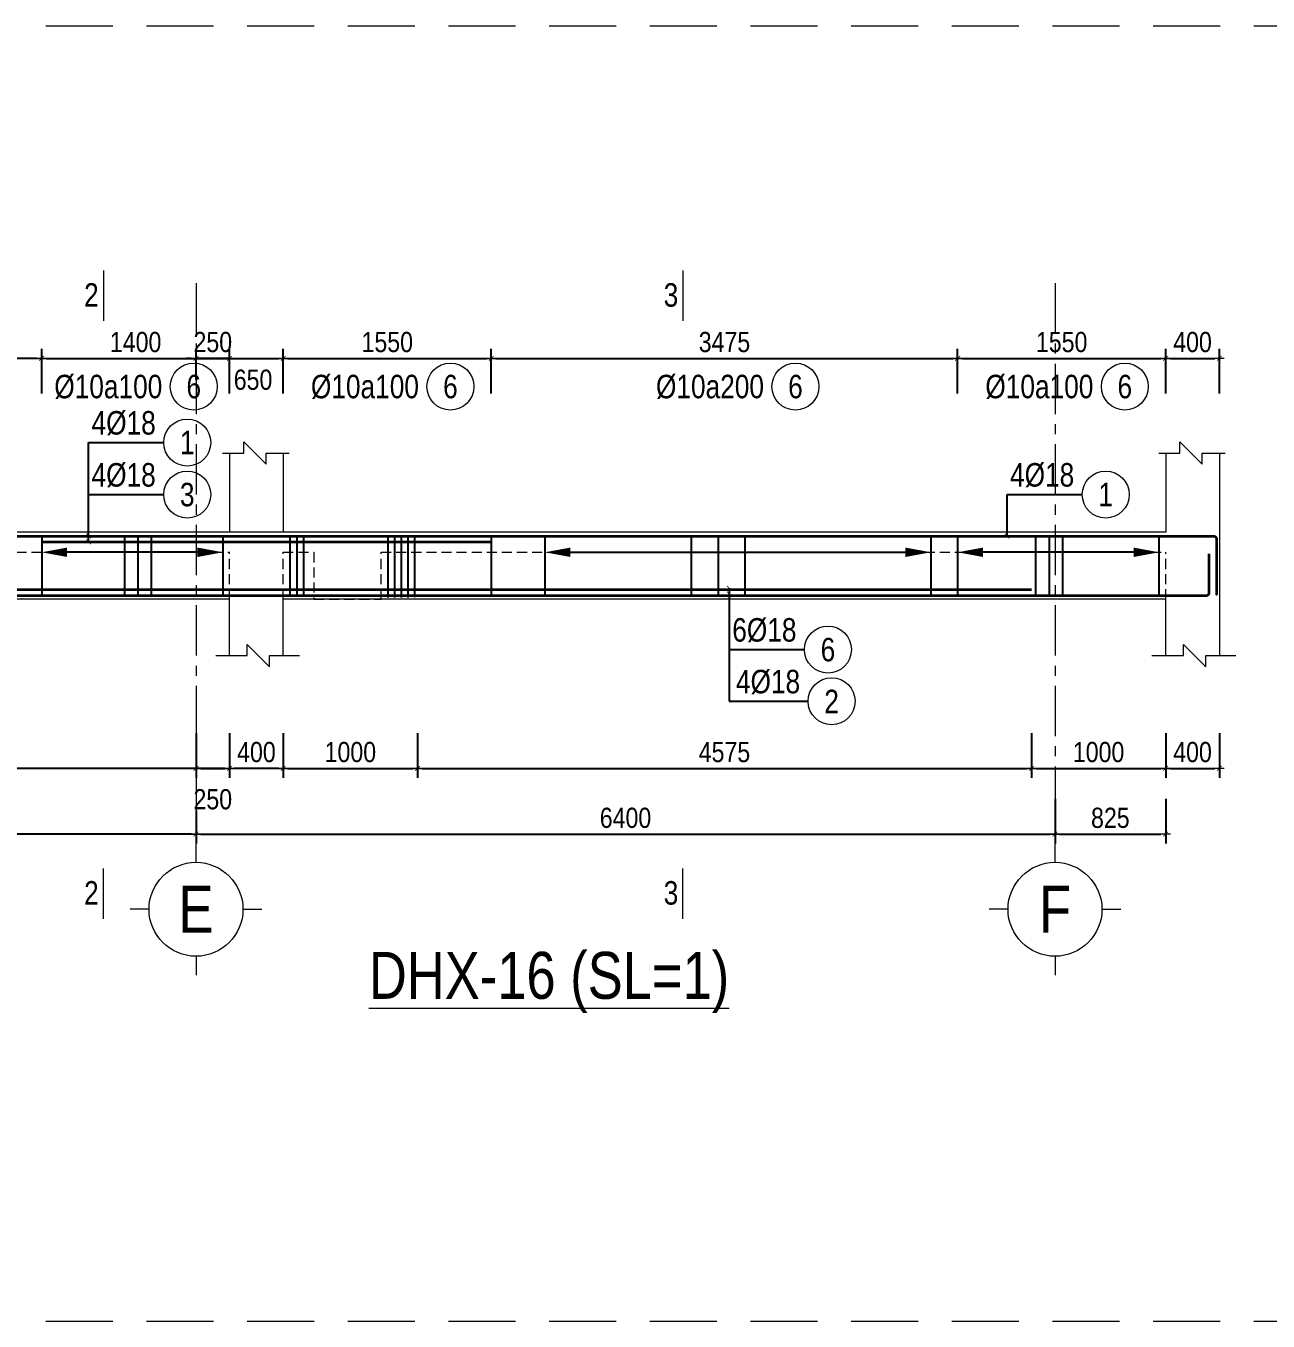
# Model space of a CAD drawing. Header units: millimetres. Extents: x 397144 to 10081729, y 99180 to 1327802.
# Drawn here: x 5036413 to 5045668, y 701888 to 711538 of the extents above; entities that cross this region are included whole.
import ezdxf
from ezdxf.enums import TextEntityAlignment as Align

# ---------------------------------------------------------------- set-up
doc = ezdxf.new("R2010")
doc.units = ezdxf.units.MM
doc.header["$PDSIZE"] = -10
doc.linetypes.add('CENTER', pattern=[2, 1.25, -0.25, 0.25, -0.25])
doc.linetypes.add('HIDDEN', pattern=[0.375, 0.25, -0.125])
doc.layers.get('0').update_dxf_attribs({"linetype": 'CONTINUOUS'})
doc.layers.get('Defpoints').update_dxf_attribs({"color": 12, "linetype": 'CONTINUOUS'})
for name, color, linetype, lineweight in [('kata_dim', 8, 'CONTINUOUS', 13), ('kata_grid', 8, 'CENTER', 13), ('kata_net khuat', 9, 'HIDDEN', 5), ('kata_net manh', 8, 'CONTINUOUS', 5), ('kata_net thay', 4, 'CONTINUOUS', 20), ('kata_text', 7, 'CONTINUOUS', 20), ('kata_thep chu', 1, 'CONTINUOUS', 35), ('kata_thep dai', 220, 'CONTINUOUS', 25)]:
    doc.layers.add(name, color=color, linetype=linetype, lineweight=lineweight)
doc.styles.add('kata_text', font='arial.ttf', dxfattribs={"width": 0.8})
doc.styles.add('Star-HelCon', font='VHELVCN_0.TTF')
doc.dimstyles.new('kata_dim_70', dxfattribs={"dimscale": 70, "dimtxt": 2.15, "dimasz": 0.5, "dimexe": 1, "dimexo": 2, "dimtad": 1, "dimdec": 0, "dimrnd": 5, "dimzin": 0, "dimdsep": 46, "dimtxsty": 'Star-HelCon', "dimblk": 'kata_block_ArchTick', "dimcen": 0.09, "dimdle": 1.2, "dimclrd": 8, "dimclre": 8, "dimclrt": 3, "dimadec": 0, "dimazin": 0, "dimtfac": 1, "dimtdec": 0, "dimtix": 1, "dimtmove": 2, "dimatfit": 3, "dimfxl": 3.75, "dimfxlon": 1, "dimtolj": 1, "dimtzin": 0, "dimarcsym": 0})
doc.dimstyles.new('kata_rai_thep', dxfattribs={"dimtxt": 2, "dimasz": 1, "dimexe": 0, "dimexo": 0, "dimtad": 1, "dimdec": 0, "dimzin": 12, "dimdsep": 46, "dimtxsty": 'kata_text', "dimblk": 'kata_block_RUNTIC', "dimcen": 0, "dimse1": 1, "dimse2": 1, "dimclrd": 6, "dimclre": 6, "dimclrt": 7, "dimadec": 0, "dimazin": 3, "dimtfac": 1, "dimtdec": 0, "dimtmove": 2, "dimatfit": 3, "dimldrblk": 'kata_block_LEADERTIC', "dimfxl": 1, "dimtolj": 1, "dimtzin": 0, "dimlwd": -1, "dimlwe": -1, "dimarcsym": 0})

# ---------------------------------------------------------------- blocks, each defined once
blk = doc.blocks.new('kata_block_TD')
at = {"color": 6, "linetype": 'ByBlock', "lineweight": -2, "style": 'kata_text', "width": 0.8}
blk.add_attdef('SECTDET2', text='', height=5, dxfattribs=at).set_placement((0, 7.97), align=Align.CENTER)
at = {"color": 0, "linetype": 'ByBlock', "lineweight": -2, "style": 'kata_text', "width": 0.8}
blk.add_attdef('SECTDET1', text='', height=5, dxfattribs=at).set_placement((0, 1.47), align=Align.CENTER)
at = {"color": 3, "lineweight": 25, "style": 'kata_text', "width": 0.8}
blk.add_attdef('SSCALE', text='', height=2.5, dxfattribs=at).set_placement((0, -4), align=Align.CENTER)
blk = doc.blocks.new('kata_block_GRID')
for p, q in [((0, 5), (0, 7)), ((-5, 0), (-7, 0)), ((5, 0), (7, 0)), ((0, -5), (0, -7))]:
    blk.add_line(p, q)
blk.add_circle((0, 0), 5)
at = {"color": 7, "style": 'kata_text', "width": 0.8}
blk.add_attdef('GRID', text='', height=5, dxfattribs=at).set_placement((0, 0), align=Align.MIDDLE)
blk = doc.blocks.new('kata_block_ArchTick')
at = {"color": 8}
blk.add_line((1, 0), (-1, 0), dxfattribs=at)
at = {"color": 8, "const_width": 0.15}
blk.add_lwpolyline([(-0.5, -0.5), (0.5, 0.5)], dxfattribs=at)
blk = doc.blocks.new('*D314')
at = {"layer": 'Defpoints', "color": 0, "transparency": 16777216}
for p in [(5044080.5, 707266.1), (5037680.2, 705832.3), (5044080.5, 705516.1)]:
    blk.add_point(p, dxfattribs=at)
at = {"layer": 'kata_dim', "color": 8, "lineweight": -2, "transparency": 16777216}
for p, q in [((5044080.5, 705778.6), (5044080.5, 705446.1)), ((5037680.2, 705692.3), (5037680.2, 705446.1)), ((5037715.2, 705516.1), (5044045.5, 705516.1))]:
    blk.add_line(p, q, dxfattribs=at)
at = {"layer": 'kata_dim', "color": 8, "lineweight": -2, "transparency": 16777216, "xscale": 35, "yscale": 35, "zscale": 35, "rotation": 180}
blk.add_blockref('kata_block_ArchTick', (5037680.2, 705516.1), dxfattribs=at)
at = {"layer": 'kata_dim', "color": 8, "lineweight": -2, "transparency": 16777216, "xscale": 35, "yscale": 35, "zscale": 35}
blk.add_blockref('kata_block_ArchTick', (5044080.5, 705516.1), dxfattribs=at)
at = {"layer": 'kata_dim', "color": 3, "transparency": 16777216, "insert": (5040880.3, 705636.7), "char_height": 150.5, "attachment_point": 5, "style": 'Star-HelCon'}
blk.add_mtext('\\A1;6400', dxfattribs=at)
blk = doc.blocks.new('*D325')
at = {"layer": 'Defpoints', "color": 0, "ltscale": 0.8, "transparency": 16777216}
for p in [(5031875.5, 706846.1), (5037680.2, 705832.3), (5031875.5, 705516.1)]:
    blk.add_point(p, dxfattribs=at)
at = {"layer": 'kata_dim', "color": 8, "lineweight": -2, "ltscale": 0.8, "transparency": 16777216}
for p, q in [((5031875.5, 705778.6), (5031875.5, 705446.1)), ((5037680.2, 705692.3), (5037680.2, 705446.1)), ((5037645.2, 705516.1), (5031910.5, 705516.1))]:
    blk.add_line(p, q, dxfattribs=at)
at = {"layer": 'kata_dim', "color": 8, "lineweight": -2, "ltscale": 0.8, "transparency": 16777216, "xscale": 35, "yscale": 35, "zscale": 35, "rotation": 180}
blk.add_blockref('kata_block_ArchTick', (5031875.5, 705516.1), dxfattribs=at)
at = {"layer": 'kata_dim', "color": 8, "lineweight": -2, "ltscale": 0.8, "transparency": 16777216, "xscale": 35, "yscale": 35, "zscale": 35}
blk.add_blockref('kata_block_ArchTick', (5037680.2, 705516.1), dxfattribs=at)
at = {"layer": 'kata_dim', "color": 3, "ltscale": 0.8, "transparency": 16777216, "insert": (5034777.9, 705636.7), "char_height": 150.5, "attachment_point": 5, "style": 'Star-HelCon'}
blk.add_mtext('\\A1;5805', dxfattribs=at)
blk = doc.blocks.new('*D315')
at = {"layer": 'Defpoints', "color": 0, "transparency": 16777216}
for p in [(5044905.2, 706846.1), (5043905.2, 706584), (5044905.2, 706006.1)]:
    blk.add_point(p, dxfattribs=at)
at = {"layer": 'kata_dim', "color": 8, "lineweight": -2, "transparency": 16777216}
for p, q in [((5043905.2, 706268.6), (5043905.2, 705936.1)), ((5044905.2, 706268.6), (5044905.2, 705936.1)), ((5043940.2, 706006.1), (5044870.2, 706006.1))]:
    blk.add_line(p, q, dxfattribs=at)
at = {"layer": 'kata_dim', "color": 8, "lineweight": -2, "transparency": 16777216, "xscale": 35, "yscale": 35, "zscale": 35, "rotation": 180}
blk.add_blockref('kata_block_ArchTick', (5043905.2, 706006.1), dxfattribs=at)
at = {"layer": 'kata_dim', "color": 8, "lineweight": -2, "transparency": 16777216, "xscale": 35, "yscale": 35, "zscale": 35}
blk.add_blockref('kata_block_ArchTick', (5044905.2, 706006.1), dxfattribs=at)
at = {"layer": 'kata_dim', "color": 3, "transparency": 16777216, "insert": (5044405.2, 706126.7), "char_height": 150.5, "attachment_point": 5, "style": 'Star-HelCon'}
blk.add_mtext('\\A1;1000', dxfattribs=at)
blk = doc.blocks.new('*D312')
at = {"layer": 'Defpoints', "color": 0, "transparency": 16777216}
for p in [(5037930.2, 709061.1), (5037930.2, 707766.1), (5036530.2, 707266.1)]:
    blk.add_point(p, dxfattribs=at)
at = {"layer": 'kata_dim', "color": 8, "lineweight": -2, "transparency": 16777216}
for p, q in [((5036530.2, 708798.6), (5036530.2, 709131.1)), ((5037930.2, 708798.6), (5037930.2, 709131.1)), ((5036565.2, 709061.1), (5037895.2, 709061.1))]:
    blk.add_line(p, q, dxfattribs=at)
at = {"layer": 'kata_dim', "color": 8, "lineweight": -2, "transparency": 16777216, "xscale": 35, "yscale": 35, "zscale": 35, "rotation": 180}
blk.add_blockref('kata_block_ArchTick', (5036530.2, 709061.1), dxfattribs=at)
at = {"layer": 'kata_dim', "color": 8, "lineweight": -2, "transparency": 16777216, "xscale": 35, "yscale": 35, "zscale": 35}
blk.add_blockref('kata_block_ArchTick', (5037930.2, 709061.1), dxfattribs=at)
at = {"layer": 'kata_dim', "color": 3, "transparency": 16777216, "insert": (5037230.2, 709181.7), "char_height": 150.5, "attachment_point": 5, "style": 'Star-HelCon'}
blk.add_mtext('\\A1;1400', dxfattribs=at)
blk = doc.blocks.new('*U14')
blk.add_circle((2.5, 0), 2.5)
at = {"layer": 'kata_text', "color": 3, "style": 'kata_text', "width": 0.8}
blk.add_attdef('DKKC2', text='', height=2.5, dxfattribs=at).set_placement((-0.85, -1.25), align=Align.RIGHT)
at = {"layer": 'kata_text', "color": 7, "style": 'kata_text', "width": 0.8}
blk.add_attdef('SH3', text='', height=2.5, dxfattribs=at).set_placement((2.5, 0), align=Align.MIDDLE)
blk = doc.blocks.new('*D323')
at = {"layer": 'Defpoints', "color": 0, "ltscale": 0.8, "transparency": 16777216}
for p in [(5037680.2, 709061.1), (5037680.2, 708757.3), (5037930.2, 707766.1)]:
    blk.add_point(p, dxfattribs=at)
at = {"layer": 'kata_dim', "color": 8, "lineweight": -2, "ltscale": 0.8, "transparency": 16777216}
for p, q in [((5037680.2, 708897.3), (5037680.2, 709131.1)), ((5037930.2, 708798.6), (5037930.2, 709131.1)), ((5037645.2, 709061.1), (5037610.2, 709061.1)), ((5037930.2, 709061.1), (5037680.2, 709061.1)), ((5037965.2, 709061.1), (5038000.2, 709061.1))]:
    blk.add_line(p, q, dxfattribs=at)
at = {"layer": 'kata_dim', "color": 8, "lineweight": -2, "ltscale": 0.8, "transparency": 16777216, "xscale": 35, "yscale": 35, "zscale": 35}
blk.add_blockref('kata_block_ArchTick', (5037680.2, 709061.1), dxfattribs=at)
at = {"layer": 'kata_dim', "color": 8, "lineweight": -2, "ltscale": 0.8, "transparency": 16777216, "xscale": 35, "yscale": 35, "zscale": 35, "rotation": 180}
blk.add_blockref('kata_block_ArchTick', (5037930.2, 709061.1), dxfattribs=at)
at = {"layer": 'kata_dim', "color": 3, "ltscale": 0.8, "transparency": 16777216, "insert": (5037805.2, 709181.7), "char_height": 150.5, "attachment_point": 5, "style": 'Star-HelCon'}
blk.add_mtext('\\A1;250', dxfattribs=at)
blk = doc.blocks.new('*D324')
at = {"layer": 'Defpoints', "color": 0, "ltscale": 0.8, "transparency": 16777216}
for p in [(5038330.2, 709061.1), (5037680.2, 708757.3), (5038330.2, 707266.1)]:
    blk.add_point(p, dxfattribs=at)
at = {"layer": 'kata_dim', "color": 8, "lineweight": -2, "ltscale": 0.8, "transparency": 16777216}
for p, q in [((5037680.2, 708897.3), (5037680.2, 709131.1)), ((5038330.2, 708798.6), (5038330.2, 709131.1)), ((5037715.2, 709061.1), (5038295.2, 709061.1))]:
    blk.add_line(p, q, dxfattribs=at)
at = {"layer": 'kata_dim', "color": 8, "lineweight": -2, "ltscale": 0.8, "transparency": 16777216, "xscale": 35, "yscale": 35, "zscale": 35, "rotation": 180}
blk.add_blockref('kata_block_ArchTick', (5037680.2, 709061.1), dxfattribs=at)
at = {"layer": 'kata_dim', "color": 8, "lineweight": -2, "ltscale": 0.8, "transparency": 16777216, "xscale": 35, "yscale": 35, "zscale": 35}
blk.add_blockref('kata_block_ArchTick', (5038330.2, 709061.1), dxfattribs=at)
at = {"layer": 'kata_dim', "color": 3, "ltscale": 0.8, "transparency": 16777216, "insert": (5038105.2, 708900.8), "char_height": 150.5, "attachment_point": 5, "style": 'Star-HelCon'}
blk.add_mtext('\\A1;650', dxfattribs=at)
blk = doc.blocks.new('*D313')
at = {"layer": 'Defpoints', "color": 0, "transparency": 16777216}
for p in [(5039880.2, 709061.1), (5039880.2, 707766.1), (5038330.2, 707266.1)]:
    blk.add_point(p, dxfattribs=at)
at = {"layer": 'kata_dim', "color": 8, "lineweight": -2, "transparency": 16777216}
for p, q in [((5038330.2, 708798.6), (5038330.2, 709131.1)), ((5039880.2, 708798.6), (5039880.2, 709131.1)), ((5038365.2, 709061.1), (5039845.2, 709061.1))]:
    blk.add_line(p, q, dxfattribs=at)
at = {"layer": 'kata_dim', "color": 8, "lineweight": -2, "transparency": 16777216, "xscale": 35, "yscale": 35, "zscale": 35, "rotation": 180}
blk.add_blockref('kata_block_ArchTick', (5038330.2, 709061.1), dxfattribs=at)
at = {"layer": 'kata_dim', "color": 8, "lineweight": -2, "transparency": 16777216, "xscale": 35, "yscale": 35, "zscale": 35}
blk.add_blockref('kata_block_ArchTick', (5039880.2, 709061.1), dxfattribs=at)
at = {"layer": 'kata_dim', "color": 3, "transparency": 16777216, "insert": (5039105.2, 709181.7), "char_height": 150.5, "attachment_point": 5, "style": 'Star-HelCon'}
blk.add_mtext('\\A1;1550', dxfattribs=at)
blk = doc.blocks.new('*D305')
at = {"layer": 'Defpoints', "color": 0, "ltscale": 0.8, "transparency": 16777216}
for p in [(5043355.2, 709061.1), (5043355.2, 708798.6), (5039880.2, 707766.1)]:
    blk.add_point(p, dxfattribs=at)
at = {"layer": 'kata_dim', "color": 8, "lineweight": -2, "ltscale": 0.8, "transparency": 16777216}
for p, q in [((5039880.2, 708798.6), (5039880.2, 709131.1)), ((5043355.2, 708938.6), (5043355.2, 709131.1)), ((5039915.2, 709061.1), (5043320.2, 709061.1))]:
    blk.add_line(p, q, dxfattribs=at)
at = {"layer": 'kata_dim', "color": 8, "lineweight": -2, "ltscale": 0.8, "transparency": 16777216, "xscale": 35, "yscale": 35, "zscale": 35, "rotation": 180}
blk.add_blockref('kata_block_ArchTick', (5039880.2, 709061.1), dxfattribs=at)
at = {"layer": 'kata_dim', "color": 8, "lineweight": -2, "ltscale": 0.8, "transparency": 16777216, "xscale": 35, "yscale": 35, "zscale": 35}
blk.add_blockref('kata_block_ArchTick', (5043355.2, 709061.1), dxfattribs=at)
at = {"layer": 'kata_dim', "color": 3, "ltscale": 0.8, "transparency": 16777216, "insert": (5041617.7, 709181.7), "char_height": 150.5, "attachment_point": 5, "style": 'Star-HelCon'}
blk.add_mtext('\\A1;3475', dxfattribs=at)
blk = doc.blocks.new('*D301')
at = {"layer": 'Defpoints', "color": 0, "transparency": 16777216}
for p in [(5044905.2, 709061.1), (5044905.2, 707766.1), (5043355.2, 707266.1)]:
    blk.add_point(p, dxfattribs=at)
at = {"layer": 'kata_dim', "color": 8, "lineweight": -2, "transparency": 16777216}
for p, q in [((5043355.2, 708798.6), (5043355.2, 709131.1)), ((5044905.2, 708798.6), (5044905.2, 709131.1)), ((5043390.2, 709061.1), (5044870.2, 709061.1))]:
    blk.add_line(p, q, dxfattribs=at)
at = {"layer": 'kata_dim', "color": 8, "lineweight": -2, "transparency": 16777216, "xscale": 35, "yscale": 35, "zscale": 35, "rotation": 180}
blk.add_blockref('kata_block_ArchTick', (5043355.2, 709061.1), dxfattribs=at)
at = {"layer": 'kata_dim', "color": 8, "lineweight": -2, "transparency": 16777216, "xscale": 35, "yscale": 35, "zscale": 35}
blk.add_blockref('kata_block_ArchTick', (5044905.2, 709061.1), dxfattribs=at)
at = {"layer": 'kata_dim', "color": 3, "transparency": 16777216, "insert": (5044130.2, 709181.7), "char_height": 150.5, "attachment_point": 5, "style": 'Star-HelCon'}
blk.add_mtext('\\A1;1550', dxfattribs=at)
blk = doc.blocks.new('kata_block_RUNTIC')
at = {"layer": 'kata_dim', "color": 6}
blk.add_line((0, 0.75), (0, -0.75), dxfattribs=at)
blk.add_lwpolyline([(0, 0, 0, 1, 0), (-2.7, 0, 1, 1, 0)], format="xyseb", dxfattribs=at)
blk = doc.blocks.new('*D304')
at = {"layer": 'Defpoints', "color": 6, "transparency": 16777216}
blk.add_line((5037810.2, 707616.1), (5036600.2, 707616.1), dxfattribs=at)
at = {"layer": 'Defpoints', "color": 0, "transparency": 16777216}
for p in [(5036530.2, 707616.1), (5036530.2, 707616.1), (5037880.2, 707616.1)]:
    blk.add_point(p, dxfattribs=at)
at = {"layer": 'Defpoints', "color": 6, "transparency": 16777216, "xscale": 70, "yscale": 70, "zscale": 70, "rotation": 180}
blk.add_blockref('kata_block_RUNTIC', (5036530.2, 707616.1), dxfattribs=at)
at = {"layer": 'Defpoints', "color": 6, "transparency": 16777216, "xscale": 70, "yscale": 70, "zscale": 70}
blk.add_blockref('kata_block_RUNTIC', (5037880.2, 707616.1), dxfattribs=at)
blk = doc.blocks.new('kata_block_LEADERTIC')
at = {"layer": 'kata_dim', "color": 6}
blk.add_lwpolyline([(0, 0, 0, 1, 0), (-2.7, 0, 1, 1, 0)], format="xyseb", dxfattribs=at)
blk = doc.blocks.new('*D306')
at = {"layer": 'Defpoints', "color": 6, "transparency": 16777216}
blk.add_line((5040350.2, 707616.1), (5043085.2, 707616.1), dxfattribs=at)
at = {"layer": 'Defpoints', "color": 0, "transparency": 16777216}
for p in [(5040280.2, 707616.1), (5043155.2, 707616.1), (5043155.2, 707616.1)]:
    blk.add_point(p, dxfattribs=at)
at = {"layer": 'Defpoints', "color": 6, "transparency": 16777216, "xscale": 70, "yscale": 70, "zscale": 70, "rotation": 180}
blk.add_blockref('kata_block_RUNTIC', (5040280.2, 707616.1), dxfattribs=at)
at = {"layer": 'Defpoints', "color": 6, "transparency": 16777216, "xscale": 70, "yscale": 70, "zscale": 70}
blk.add_blockref('kata_block_RUNTIC', (5043155.2, 707616.1), dxfattribs=at)
blk = doc.blocks.new('*D307')
at = {"layer": 'Defpoints', "color": 6, "transparency": 16777216}
blk.add_line((5044785.2, 707616.1), (5043425.2, 707616.1), dxfattribs=at)
at = {"layer": 'Defpoints', "color": 0, "transparency": 16777216}
for p in [(5043355.2, 707616.1), (5043355.2, 707616.1), (5044855.2, 707616.1)]:
    blk.add_point(p, dxfattribs=at)
at = {"layer": 'Defpoints', "color": 6, "transparency": 16777216, "xscale": 70, "yscale": 70, "zscale": 70, "rotation": 180}
blk.add_blockref('kata_block_RUNTIC', (5043355.2, 707616.1), dxfattribs=at)
at = {"layer": 'Defpoints', "color": 6, "transparency": 16777216, "xscale": 70, "yscale": 70, "zscale": 70}
blk.add_blockref('kata_block_RUNTIC', (5044855.2, 707616.1), dxfattribs=at)
blk = doc.blocks.new('*U11')
blk.add_circle((2.5, 0), 2.5)
at = {"layer": 'kata_text', "color": 3, "style": 'kata_text', "width": 0.8}
blk.add_attdef('DK2', text='', height=2.5, dxfattribs=at).set_placement((-0.85, 0.85), align=Align.RIGHT)
at = {"layer": 'kata_text', "color": 7, "style": 'kata_text', "width": 0.8}
blk.add_attdef('SH3', text='', height=2.5, dxfattribs=at).set_placement((2.5, 0), align=Align.MIDDLE)
blk = doc.blocks.new('*U20')
blk.add_circle((2.5, 0), 2.5)
at = {"layer": 'kata_text', "color": 3, "style": 'kata_text', "width": 0.8}
for tag, p in [('DK2', (-0.85, 0.85)), ('KC2', (-0.85, -2.97))]:
    blk.add_attdef(tag, text='', height=2.5, dxfattribs=at).set_placement(p, align=Align.RIGHT)
at = {"layer": 'kata_text', "color": 7, "style": 'kata_text', "width": 0.8}
blk.add_attdef('SH3', text='', height=2.5, dxfattribs=at).set_placement((2.5, 0), align=Align.MIDDLE)
blk = doc.blocks.new('*D308')
at = {"layer": 'Defpoints', "color": 0, "ltscale": 0.8, "transparency": 16777216}
for p in [(5044080.5, 707266.1), (5044905.2, 706846.1), (5044905.2, 705516.1)]:
    blk.add_point(p, dxfattribs=at)
at = {"layer": 'kata_dim', "color": 8, "lineweight": -2, "ltscale": 0.8, "transparency": 16777216}
for p, q in [((5044080.5, 705778.6), (5044080.5, 705446.1)), ((5044905.2, 705778.6), (5044905.2, 705446.1)), ((5044115.5, 705516.1), (5044870.2, 705516.1))]:
    blk.add_line(p, q, dxfattribs=at)
at = {"layer": 'kata_dim', "color": 8, "lineweight": -2, "ltscale": 0.8, "transparency": 16777216, "xscale": 35, "yscale": 35, "zscale": 35, "rotation": 180}
blk.add_blockref('kata_block_ArchTick', (5044080.5, 705516.1), dxfattribs=at)
at = {"layer": 'kata_dim', "color": 8, "lineweight": -2, "ltscale": 0.8, "transparency": 16777216, "xscale": 35, "yscale": 35, "zscale": 35}
blk.add_blockref('kata_block_ArchTick', (5044905.2, 705516.1), dxfattribs=at)
at = {"layer": 'kata_dim', "color": 3, "ltscale": 0.8, "transparency": 16777216, "insert": (5044492.8, 705636.7), "char_height": 150.5, "attachment_point": 5, "style": 'Star-HelCon'}
blk.add_mtext('\\A1;825', dxfattribs=at)
blk = doc.blocks.new('*D309')
at = {"layer": 'Defpoints', "color": 0, "transparency": 16777216}
for p in [(5039330.2, 706846.1), (5038330.2, 706584), (5039330.2, 706006.1)]:
    blk.add_point(p, dxfattribs=at)
at = {"layer": 'kata_dim', "color": 8, "lineweight": -2, "transparency": 16777216}
for p, q in [((5038330.2, 706268.6), (5038330.2, 705936.1)), ((5039330.2, 706268.6), (5039330.2, 705936.1)), ((5038365.2, 706006.1), (5039295.2, 706006.1))]:
    blk.add_line(p, q, dxfattribs=at)
at = {"layer": 'kata_dim', "color": 8, "lineweight": -2, "transparency": 16777216, "xscale": 35, "yscale": 35, "zscale": 35, "rotation": 180}
blk.add_blockref('kata_block_ArchTick', (5038330.2, 706006.1), dxfattribs=at)
at = {"layer": 'kata_dim', "color": 8, "lineweight": -2, "transparency": 16777216, "xscale": 35, "yscale": 35, "zscale": 35}
blk.add_blockref('kata_block_ArchTick', (5039330.2, 706006.1), dxfattribs=at)
at = {"layer": 'kata_dim', "color": 3, "transparency": 16777216, "insert": (5038830.2, 706126.7), "char_height": 150.5, "attachment_point": 5, "style": 'Star-HelCon'}
blk.add_mtext('\\A1;1000', dxfattribs=at)
blk = doc.blocks.new('*D310')
at = {"layer": 'Defpoints', "color": 0, "ltscale": 0.8, "transparency": 16777216}
for p in [(5039330.2, 706846.1), (5043905.2, 706268.6), (5043905.2, 706006.1)]:
    blk.add_point(p, dxfattribs=at)
at = {"layer": 'kata_dim', "color": 8, "lineweight": -2, "ltscale": 0.8, "transparency": 16777216}
for p, q in [((5039330.2, 706268.6), (5039330.2, 705936.1)), ((5043905.2, 706128.6), (5043905.2, 705936.1)), ((5039365.2, 706006.1), (5043870.2, 706006.1))]:
    blk.add_line(p, q, dxfattribs=at)
at = {"layer": 'kata_dim', "color": 8, "lineweight": -2, "ltscale": 0.8, "transparency": 16777216, "xscale": 35, "yscale": 35, "zscale": 35, "rotation": 180}
blk.add_blockref('kata_block_ArchTick', (5039330.2, 706006.1), dxfattribs=at)
at = {"layer": 'kata_dim', "color": 8, "lineweight": -2, "ltscale": 0.8, "transparency": 16777216, "xscale": 35, "yscale": 35, "zscale": 35}
blk.add_blockref('kata_block_ArchTick', (5043905.2, 706006.1), dxfattribs=at)
at = {"layer": 'kata_dim', "color": 3, "ltscale": 0.8, "transparency": 16777216, "insert": (5041617.7, 706126.7), "char_height": 150.5, "attachment_point": 5, "style": 'Star-HelCon'}
blk.add_mtext('\\A1;4575', dxfattribs=at)
blk = doc.blocks.new('*D317')
at = {"layer": 'Defpoints', "color": 0, "ltscale": 0.8, "transparency": 16777216}
for p in [(5038330.2, 706584), (5037930.2, 706268.6), (5037930.2, 706006.1)]:
    blk.add_point(p, dxfattribs=at)
at = {"layer": 'kata_dim', "color": 8, "lineweight": -2, "ltscale": 0.8, "transparency": 16777216}
for p, q in [((5038330.2, 706268.6), (5038330.2, 705936.1)), ((5037930.2, 706128.6), (5037930.2, 705936.1)), ((5038295.2, 706006.1), (5037965.2, 706006.1))]:
    blk.add_line(p, q, dxfattribs=at)
at = {"layer": 'kata_dim', "color": 8, "lineweight": -2, "ltscale": 0.8, "transparency": 16777216, "xscale": 35, "yscale": 35, "zscale": 35, "rotation": 180}
blk.add_blockref('kata_block_ArchTick', (5037930.2, 706006.1), dxfattribs=at)
at = {"layer": 'kata_dim', "color": 8, "lineweight": -2, "ltscale": 0.8, "transparency": 16777216, "xscale": 35, "yscale": 35, "zscale": 35}
blk.add_blockref('kata_block_ArchTick', (5038330.2, 706006.1), dxfattribs=at)
at = {"layer": 'kata_dim', "color": 3, "ltscale": 0.8, "transparency": 16777216, "insert": (5038130.2, 706126.7), "char_height": 150.5, "attachment_point": 5, "style": 'Star-HelCon'}
blk.add_mtext('\\A1;400', dxfattribs=at)
blk = doc.blocks.new('*D318')
at = {"layer": 'Defpoints', "color": 0, "ltscale": 0.8, "transparency": 16777216}
for p in [(5037930.2, 706846.1), (5037680.2, 706725), (5037930.2, 706006.1)]:
    blk.add_point(p, dxfattribs=at)
at = {"layer": 'kata_dim', "color": 8, "lineweight": -2, "ltscale": 0.8, "transparency": 16777216}
for p, q in [((5037680.2, 706268.6), (5037680.2, 705936.1)), ((5037930.2, 706268.6), (5037930.2, 705936.1)), ((5037715.2, 706006.1), (5037895.2, 706006.1))]:
    blk.add_line(p, q, dxfattribs=at)
at = {"layer": 'kata_dim', "color": 8, "lineweight": -2, "ltscale": 0.8, "transparency": 16777216, "xscale": 35, "yscale": 35, "zscale": 35, "rotation": 180}
blk.add_blockref('kata_block_ArchTick', (5037680.2, 706006.1), dxfattribs=at)
at = {"layer": 'kata_dim', "color": 8, "lineweight": -2, "ltscale": 0.8, "transparency": 16777216, "xscale": 35, "yscale": 35, "zscale": 35}
blk.add_blockref('kata_block_ArchTick', (5037930.2, 706006.1), dxfattribs=at)
at = {"layer": 'kata_dim', "color": 3, "ltscale": 0.8, "transparency": 16777216, "insert": (5037805.2, 705775.2), "char_height": 150.5, "attachment_point": 5, "style": 'Star-HelCon'}
blk.add_mtext('\\A1;250', dxfattribs=at)
blk = doc.blocks.new('*D319')
at = {"layer": 'Defpoints', "color": 0, "ltscale": 0.8, "transparency": 16777216}
for p in [(5032180.2, 706846.1), (5037930.2, 706846.1), (5032180.2, 706006.1)]:
    blk.add_point(p, dxfattribs=at)
at = {"layer": 'kata_dim', "color": 8, "lineweight": -2, "ltscale": 0.8, "transparency": 16777216}
for p, q in [((5032180.2, 706268.6), (5032180.2, 705936.1)), ((5037930.2, 706268.6), (5037930.2, 705936.1)), ((5037895.2, 706006.1), (5032215.2, 706006.1))]:
    blk.add_line(p, q, dxfattribs=at)
at = {"layer": 'kata_dim', "color": 8, "lineweight": -2, "ltscale": 0.8, "transparency": 16777216, "xscale": 35, "yscale": 35, "zscale": 35, "rotation": 180}
blk.add_blockref('kata_block_ArchTick', (5032180.2, 706006.1), dxfattribs=at)
at = {"layer": 'kata_dim', "color": 8, "lineweight": -2, "ltscale": 0.8, "transparency": 16777216, "xscale": 35, "yscale": 35, "zscale": 35}
blk.add_blockref('kata_block_ArchTick', (5037930.2, 706006.1), dxfattribs=at)
at = {"layer": 'kata_dim', "color": 3, "ltscale": 0.8, "transparency": 16777216, "insert": (5035055.2, 706126.7), "char_height": 150.5, "attachment_point": 5, "style": 'Star-HelCon'}
blk.add_mtext('\\A1;5750', dxfattribs=at)
blk = doc.blocks.new('*D321')
at = {"layer": 'Defpoints', "color": 0, "ltscale": 0.8, "transparency": 16777216}
for p in [(5033580.2, 709061.1), (5033580.2, 707719.5), (5036530.2, 707266.1)]:
    blk.add_point(p, dxfattribs=at)
at = {"layer": 'kata_dim', "color": 8, "lineweight": -2, "ltscale": 0.8, "transparency": 16777216}
for p, q in [((5033580.2, 708798.6), (5033580.2, 709131.1)), ((5036530.2, 708798.6), (5036530.2, 709131.1)), ((5036495.2, 709061.1), (5033615.2, 709061.1))]:
    blk.add_line(p, q, dxfattribs=at)
at = {"layer": 'kata_dim', "color": 8, "lineweight": -2, "ltscale": 0.8, "transparency": 16777216, "xscale": 35, "yscale": 35, "zscale": 35, "rotation": 180}
blk.add_blockref('kata_block_ArchTick', (5033580.2, 709061.1), dxfattribs=at)
at = {"layer": 'kata_dim', "color": 8, "lineweight": -2, "ltscale": 0.8, "transparency": 16777216, "xscale": 35, "yscale": 35, "zscale": 35}
blk.add_blockref('kata_block_ArchTick', (5036530.2, 709061.1), dxfattribs=at)
at = {"layer": 'kata_dim', "color": 3, "ltscale": 0.8, "transparency": 16777216, "insert": (5035055.2, 709181.7), "char_height": 150.5, "attachment_point": 5, "style": 'Star-HelCon'}
blk.add_mtext('\\A1;2950', dxfattribs=at)
blk = doc.blocks.new('kata_block_SECBAL')
at = {"color": 0, "linetype": 'ByBlock', "lineweight": -2}
blk.add_line((0, 4.36), (0, -1), dxfattribs=at)
at = {"color": 0, "linetype": 'ByBlock', "lineweight": -2, "style": 'kata_text', "width": 0.8}
blk.add_attdef('DETAIL', text='', height=2.5, dxfattribs=at).set_placement((-0.5, 1.75), align=Align.MIDDLE_RIGHT)
blk = doc.blocks.new('*U15')
at = {"color": 0, "linetype": 'ByBlock', "lineweight": -2}
blk.add_line((0, -1), (0, 4.36), dxfattribs=at)
at = {"color": 0, "linetype": 'ByBlock', "lineweight": -2, "style": 'kata_text', "width": 0.8}
blk.add_attdef('DETAIL', text='', height=2.5, dxfattribs=at).set_placement((-0.5, 1.75), align=Align.MIDDLE_RIGHT)
blk = doc.blocks.new('*D326')
at = {"layer": 'Defpoints', "color": 0, "ltscale": 0.8, "transparency": 16777216}
for p in [(5045305.2, 709061.1), (5045305.2, 708355.3), (5044905.2, 707766.1)]:
    blk.add_point(p, dxfattribs=at)
at = {"layer": 'kata_dim', "color": 8, "lineweight": -2, "ltscale": 0.8, "transparency": 16777216}
for p, q in [((5044905.2, 708798.6), (5044905.2, 709131.1)), ((5045305.2, 708798.6), (5045305.2, 709131.1)), ((5044940.2, 709061.1), (5045270.2, 709061.1))]:
    blk.add_line(p, q, dxfattribs=at)
at = {"layer": 'kata_dim', "color": 8, "lineweight": -2, "ltscale": 0.8, "transparency": 16777216, "xscale": 35, "yscale": 35, "zscale": 35, "rotation": 180}
blk.add_blockref('kata_block_ArchTick', (5044905.2, 709061.1), dxfattribs=at)
at = {"layer": 'kata_dim', "color": 8, "lineweight": -2, "ltscale": 0.8, "transparency": 16777216, "xscale": 35, "yscale": 35, "zscale": 35}
blk.add_blockref('kata_block_ArchTick', (5045305.2, 709061.1), dxfattribs=at)
at = {"layer": 'kata_dim', "color": 3, "ltscale": 0.8, "transparency": 16777216, "insert": (5045105.2, 709181.7), "char_height": 150.5, "attachment_point": 5, "style": 'Star-HelCon'}
blk.add_mtext('\\A1;400', dxfattribs=at)
blk = doc.blocks.new('*D327')
at = {"layer": 'Defpoints', "color": 0, "ltscale": 0.8, "transparency": 16777216}
for p in [(5044905.2, 706846.1), (5045305.2, 706846.1), (5045305.2, 706006.1)]:
    blk.add_point(p, dxfattribs=at)
at = {"layer": 'kata_dim', "color": 8, "lineweight": -2, "ltscale": 0.8, "transparency": 16777216}
for p, q in [((5044905.2, 706268.6), (5044905.2, 705936.1)), ((5045305.2, 706268.6), (5045305.2, 705936.1)), ((5044940.2, 706006.1), (5045270.2, 706006.1))]:
    blk.add_line(p, q, dxfattribs=at)
at = {"layer": 'kata_dim', "color": 8, "lineweight": -2, "ltscale": 0.8, "transparency": 16777216, "xscale": 35, "yscale": 35, "zscale": 35, "rotation": 180}
blk.add_blockref('kata_block_ArchTick', (5044905.2, 706006.1), dxfattribs=at)
at = {"layer": 'kata_dim', "color": 8, "lineweight": -2, "ltscale": 0.8, "transparency": 16777216, "xscale": 35, "yscale": 35, "zscale": 35}
blk.add_blockref('kata_block_ArchTick', (5045305.2, 706006.1), dxfattribs=at)
at = {"layer": 'kata_dim', "color": 3, "ltscale": 0.8, "transparency": 16777216, "insert": (5045105.2, 706126.7), "char_height": 150.5, "attachment_point": 5, "style": 'Star-HelCon'}
blk.add_mtext('\\A1;400', dxfattribs=at)

msp = doc.modelspace()

# ---------------------------------------------------------------- linework, layer by layer
at = {"layer": 'kata_dim'}
for points in [[(5037878.26472, 708355.32802), (5038035.69286, 708355.32802), (5038035.69286, 708438.66135), (5038202.35953, 708271.99469), (5038202.35953, 708355.32802), (5038373.64546, 708355.32802)], [(5044853.26472, 708355.32802), (5045010.69286, 708355.32802), (5045010.69286, 708438.66135), (5045177.35953, 708271.99469), (5045177.35953, 708355.32802), (5045348.64546, 708355.32802)], [(5037828.19818, 706846.07565), (5038061.71342, 706846.07565), (5038061.71342, 706929.40899), (5038228.38009, 706762.74232), (5038228.38009, 706846.07565), (5038452.22772, 706846.07565)], [(5044803.19818, 706846.07565), (5045036.71342, 706846.07565), (5045036.71342, 706929.40899), (5045203.38009, 706762.74232), (5045203.38009, 706846.07565), (5045427.22772, 706846.07565)]]:
    msp.add_lwpolyline(points, dxfattribs=at)
at = {"layer": 'kata_grid', "ltscale": 300}
for p, q in [((5037680.16772, 709621.07565), (5037680.16772, 705446.07565)), ((5044080.48892, 709621.07565), (5044080.48892, 705446.07565))]:
    msp.add_line(p, q, dxfattribs=at)
at = {"layer": 'kata_net khuat', "ltscale": 2000}
for p, q in [((5029810.75179, 711537.93044), (5078445.647, 711537.93044)), ((5029810.75179, 701887.99844), (5078445.647, 701887.99844))]:
    msp.add_line(p, q, dxfattribs=at)
at = {"layer": 'kata_net khuat', "ltscale": 300}
for p, q in [((5032180.16772, 707616.07565), (5037930.16772, 707616.07565)), ((5037930.16772, 707266.07565), (5037930.16772, 707616.07565)), ((5038330.16772, 707616.07565), (5038559.19817, 707616.07565)), ((5038330.16772, 707266.07565), (5038330.16772, 707616.07565)), ((5038559.19817, 707616.07565), (5038559.19817, 707266.07565)), ((5039059.19817, 707266.07565), (5039059.19817, 707616.07565)), ((5039059.19817, 707616.07565), (5044905.16772, 707616.07565)), ((5044905.16772, 707266.07565), (5044905.16772, 707616.07565)), ((5044905.16772, 707266.07565), (5044905.16772, 707616.07565)), ((5038559.19817, 707266.07565), (5039059.19817, 707266.07565))]:
    msp.add_line(p, q, dxfattribs=at)
at = {"layer": 'kata_net thay'}
for p, q in [((5037930.16772, 708355.32802), (5037930.16772, 707766.07565)), ((5038330.16772, 708355.32802), (5038330.16772, 707766.07565)), ((5044905.16772, 708355.32802), (5044905.16772, 707766.07565)), ((5045305.16772, 708355.32802), (5045305.16772, 706846.07565)), ((5044905.16772, 707766.07565), (5031880.16772, 707766.07565)), ((5037930.16772, 707266.07565), (5032180.16772, 707266.07565)), ((5037930.16772, 706846.07565), (5037930.16772, 707266.07565)), ((5038330.16772, 706846.07565), (5038330.16772, 707266.07565)), ((5044905.16772, 707266.07565), (5038330.16772, 707266.07565)), ((5044905.16772, 706846.07565), (5044905.16772, 707266.07565))]:
    msp.add_line(p, q, dxfattribs=at)
at = {"layer": 'kata_thep chu'}
msp.add_line((5036530.16772, 707694.07565), (5039880.16772, 707694.07565), dxfattribs=at)
for points in [[(5031950.16772, 707737.07565), (5045263.04314, 707737.07565, -0.414213562), (5045283.04314, 707717.07565), (5045283.04314, 707302.65047), (5045283.04314, 707302.65047)], [(5032019.55805, 707602.13844), (5032019.55805, 707315.07565, 0.4142135624), (5032039.55805, 707295.07565), (5045210.15342, 707295.07565, 0.4142135624), (5045230.15342, 707315.07565), (5045230.15342, 707604.95949)]]:
    msp.add_lwpolyline(points, format="xyb", dxfattribs=at)
msp.add_lwpolyline([(5033580.16772, 707338.07565), (5043905.16772, 707338.07565)], dxfattribs=at)
at = {"layer": 'kata_thep dai', "ltscale": 52.5}
for p, q in [((5036530.16772, 707741.07565), (5036530.16772, 707291.07565)), ((5036530.16772, 707741.07565), (5036530.16772, 707291.07565)), ((5037146.79885, 707741.07565), (5037146.79885, 707291.07565)), ((5037246.79885, 707741.07565), (5037246.79885, 707291.07565)), ((5037346.79885, 707741.07565), (5037346.79885, 707291.07565)), ((5037880.16772, 707741.07565), (5037880.16772, 707291.07565)), ((5038380.16772, 707741.07565), (5038380.16772, 707291.07565)), ((5038430.16772, 707741.07565), (5038430.16772, 707291.07565)), ((5038480.16772, 707741.07565), (5038480.16772, 707291.07565)), ((5039109.19817, 707728.07451), (5039109.19817, 707278.07451)), ((5039159.19817, 707728.07451), (5039159.19817, 707278.07451)), ((5039209.19817, 707728.07451), (5039209.19817, 707278.07451)), ((5039259.19817, 707729.27938), (5039259.19817, 707279.27938)), ((5039309.19817, 707730.48425), (5039309.19817, 707280.48425)), ((5039880.16772, 707741.07565), (5039880.16772, 707291.07565)), ((5040280.16772, 707741.07565), (5040280.16772, 707291.07565)), ((5041370.34691, 707741.07565), (5041370.34691, 707291.07565)), ((5041570.34691, 707741.07565), (5041570.34691, 707291.07565)), ((5041770.34691, 707741.07565), (5041770.34691, 707291.07565)), ((5043155.16772, 707741.07565), (5043155.16772, 707291.07565)), ((5043355.16772, 707741.07565), (5043355.16772, 707291.07565)), ((5043936.05836, 707741.07565), (5043936.05836, 707291.07565)), ((5044036.05836, 707741.07565), (5044036.05836, 707291.07565)), ((5044136.05836, 707741.07565), (5044136.05836, 707291.07565)), ((5044855.16772, 707741.07565), (5044855.16772, 707291.07565)), ((5044855.16772, 707741.07565), (5044855.16772, 707291.07565))]:
    msp.add_line(p, q, dxfattribs=at)

# ---------------------------------------------------------------- block references
at = {"layer": 'kata_dim', "color": 2, "xscale": 70, "yscale": 70, "zscale": 70}
for name, p, values in [('kata_block_SECBAL', (5036990.00927, 709411.07565), {'DETAIL': '2'}), ('kata_block_SECBAL', (5041308.64133, 709411.07565), {'DETAIL': '3'}), ('*U15', (5036990.00927, 704956.07565), {'DETAIL': '2'}), ('*U15', (5041308.64133, 704956.07565), {'DETAIL': '3'})]:
    msp.add_blockref(name, p, dxfattribs=at).add_auto_attribs(values)
at = {"layer": 'kata_dim', "xscale": 70, "yscale": 70, "zscale": 70}
for p, values in [((5037680.16772, 704956.07565), {'GRID': 'E'}), ((5044080.48892, 704956.07565), {'GRID': 'F'})]:
    msp.add_blockref('kata_block_GRID', p, dxfattribs=at).add_auto_attribs(values)
at = {"layer": 'kata_net manh', "xscale": 70, "yscale": 70, "zscale": 70}
for name, p, values in [('*U14', (5037488.4563, 708851.07565), {'SH3': '6', 'DKKC2': '%%C10a100'}), ('*U14', (5039400.75514, 708851.07565), {'SH3': '6', 'DKKC2': '%%C10a100'}), ('*U14', (5041971.58288, 708851.07565), {'SH3': '6', 'DKKC2': '%%C10a200'}), ('*U14', (5044425.75514, 708851.07565), {'SH3': '6', 'DKKC2': '%%C10a100'}), ('*U11', (5037439.7125, 708433.69636), {'SH3': '1', 'DK2': '4%%c18'}), ('*U11', (5037439.7125, 708046.07565), {'SH3': '3', 'DK2': '4%%c18'}), ('*U11', (5044283.18117, 708046.07565), {'SH3': '1', 'DK2': '4%%c18'}), ('*U11', (5042213.67254, 706891.07565), {'SH3': '6', 'DK2': '6%%c18'})]:
    msp.add_blockref(name, p, dxfattribs=at).add_auto_attribs(values)
at = {"layer": 'kata_net manh'}
ref = msp.add_blockref('*U20', (5042241.00166, 706506.07565), dxfattribs=dict(at, xscale=70, yscale=70, zscale=70))
ref.add_attrib('SH3', '2', dxfattribs={"layer": 'kata_text', "color": 7, "height": 175, "style": 'kata_text', "width": 0.8}).set_placement((5042416.00166, 706506.07565), align=Align.MIDDLE)
ref.add_attrib('DK2', '4%%c18', dxfattribs={"layer": 'kata_text', "color": 3, "height": 175, "style": 'kata_text', "width": 0.8}).set_placement((5042181.50166, 706565.26096), align=Align.RIGHT)
at = {"layer": 'kata_text'}
ref = msp.add_blockref('kata_block_TD', (5040310.89105, 704186.07565), dxfattribs=dict(at, xscale=70, yscale=70, zscale=70))
ref.add_attrib('SECTDET1', '%%UDHX-16 (SL=1)', dxfattribs={"layer": '0', "color": 0, "linetype": 'ByBlock', "lineweight": -2, "height": 350, "style": 'kata_text', "width": 0.8}).set_placement((5040310.89105, 704289.02112), align=Align.CENTER)

# ---------------------------------------------------------------- dimensions: what is measured, and where the dimension line sits
at = {"layer": 'Defpoints'}
for p1, p2, picture, middle in [((5037880.16772, 707616.07565), (5036530.16772, 707616.07565), '*D304', (5037205.16772, 707616.07565)), ((5040280.16772, 707616.07565), (5043155.16772, 707616.07565), '*D306', (5041717.66772, 707616.07565)), ((5044855.16772, 707616.07565), (5043355.16772, 707616.07565), '*D307', (5044105.16772, 707616.07565))]:
    dim = msp.add_aligned_dim(p1=p1, p2=p2, distance=0, text=' ', dimstyle='kata_rai_thep', override={"dimscale": 70}, dxfattribs=at)
    dim.commit()
    dim.dimension.update_dxf_attribs({"geometry": picture, "text_midpoint": middle})
at = {"layer": 'kata_dim', "ltscale": 0.8}
for base, p1, p2, picture, middle in [((5033580.16772, 709061.07565), (5036530.16772, 707266.07565), (5033580.16772, 707719.4662), '*D321', (5035055.16772, 709181.68099)), ((5037680.16772, 709061.07565), (5037930.16772, 707766.07565), (5037680.16772, 708757.27354), '*D323', (5037805.16772, 709181.68099)), ((5043355.16772, 709061.07565), (5039880.16772, 707766.07565), (5043355.16772, 708798.57565), '*D305', (5041617.66772, 709181.68099)), ((5045305.16772, 709061.07565), (5044905.16772, 707766.07565), (5045305.16772, 708355.32802), '*D326', (5045105.16772, 709181.68099)), ((5044905.16772, 705516.07565), (5044080.48892, 707266.07565), (5044905.16772, 706846.07565), '*D308', (5044492.82832, 705636.68099)), ((5031875.54845, 705516.07565), (5037680.16772, 705832.28143), (5031875.54845, 706846.07565), '*D325', (5034777.85809, 705636.68099)), ((5032180.16772, 706006.07565), (5037930.16772, 706846.07565), (5032180.16772, 706846.07565), '*D319', (5035055.16772, 706126.68099)), ((5043905.16772, 706006.07565), (5039330.16772, 706846.07565), (5043905.16772, 706268.57565), '*D310', (5041617.66772, 706126.68099)), ((5045305.16772, 706006.07565), (5044905.16772, 706846.07565), (5045305.16772, 706846.07565), '*D327', (5045105.16772, 706126.68099)), ((5037930.16772, 706006.07565), (5038330.16772, 706583.98367), (5037930.16772, 706268.57565), '*D317', (5038130.16772, 706126.68099))]:
    dim = msp.add_linear_dim(base=base, p1=p1, p2=p2, dimstyle='kata_dim_70', dxfattribs=at)
    dim.commit()
    dim.dimension.update_dxf_attribs({"geometry": picture, "text_midpoint": middle})
at = {"layer": 'kata_dim'}
for base, p1, p2, picture, middle in [((5037930.16772, 709061.07565), (5036530.16772, 707266.07565), (5037930.16772, 707766.07565), '*D312', (5037230.16772, 709181.68099)), ((5039880.16772, 709061.07565), (5038330.16772, 707266.07565), (5039880.16772, 707766.07565), '*D313', (5039105.16772, 709181.68099)), ((5044905.16772, 709061.07565), (5043355.16772, 707266.07565), (5044905.16772, 707766.07565), '*D301', (5044130.16772, 709181.68099)), ((5044080.48892, 705516.07565), (5037680.16772, 705832.28143), (5044080.48892, 707266.07565), '*D314', (5040880.32832, 705636.68099)), ((5039330.16772, 706006.07565), (5038330.16772, 706583.98367), (5039330.16772, 706846.07565), '*D309', (5038830.16772, 706126.68099)), ((5044905.16772, 706006.07565), (5043905.16772, 706583.98367), (5044905.16772, 706846.07565), '*D315', (5044405.16772, 706126.68099))]:
    dim = msp.add_linear_dim(base=base, p1=p1, p2=p2, dimstyle='kata_dim_70', dxfattribs=at)
    dim.commit()
    dim.dimension.update_dxf_attribs({"geometry": picture, "text_midpoint": middle})
at = {"layer": 'kata_dim', "ltscale": 0.8}
for base, p1, p2, picture, middle in [((5038330.16772, 709061.07565), (5037680.16772, 708757.27354), (5038330.16772, 707266.07565), '*D324', (5038105.16772, 708900.75838)), ((5037930.16772, 706006.07565), (5037680.16772, 706724.95705), (5037930.16772, 706846.07565), '*D318', (5037805.16772, 705775.18029))]:
    dim = msp.add_linear_dim(base=base, p1=p1, p2=p2, dimstyle='kata_dim_70', dxfattribs=at)
    dim.commit()
    dim.dimension.update_dxf_attribs({"geometry": picture, "text_midpoint": middle, "dimtype": 160})

# ---------------------------------------------------------------- leaders
at = {"layer": 'kata_net manh'}
for points in [[(5036879.7125, 707737.07565), (5036879.7125, 708433.69636), (5037439.7125, 708433.69636)], [(5036879.7125, 707694.07565), (5036879.7125, 708046.07565), (5037439.7125, 708046.07565)], [(5043723.18117, 707737.07565), (5043723.18117, 708046.07565), (5044283.18117, 708046.07565)], [(5041653.67254, 707348.07565), (5041653.67254, 706891.07565), (5042213.67254, 706891.07565)], [(5041653.67254, 707305.07565), (5041653.67254, 706506.07565), (5042241.00166, 706506.07565)]]:
    msp.add_leader(points, dimstyle='kata_dim_70', override={"dimldrblk": 'ArchTick'}, dxfattribs=at)

doc.saveas('drawing.dxf')
